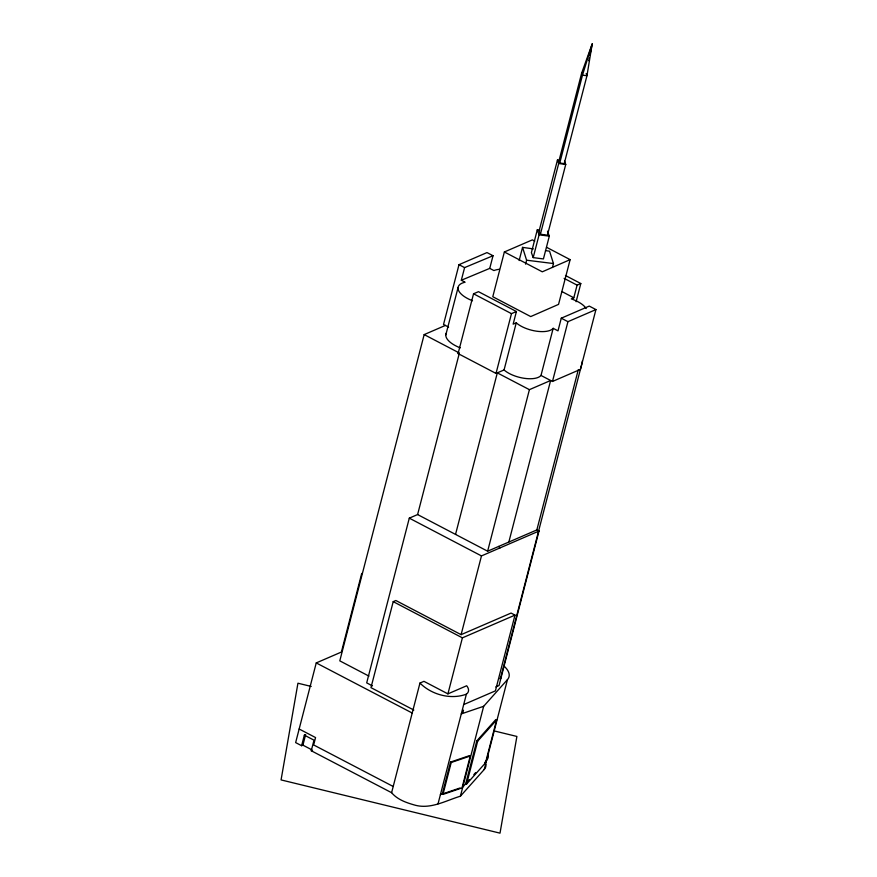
<?xml version="1.0" encoding="UTF-8"?>
<svg xmlns="http://www.w3.org/2000/svg" width="877" height="877" viewBox="0 0 877 877"><rect width="100%" height="100%" fill="white"/><g stroke="black" fill="none" stroke-linecap="round" stroke-linejoin="round"><path stroke-width="1.32" d="M588.796 60.645L589.322 58.068M589.848 55.481L592.216 43.85L581.692 72.988L558.967 160.875L559.756 163.045L564.229 163.626L586.954 75.74L592.216 43.85L582.481 75.159L559.756 163.045M361.719 573.448L341.394 652.049L316.246 662.924L295.648 742.6L301.622 745.713L302.916 745.154L311.357 749.561M301.622 745.713L304.352 735.134L305.645 734.575L302.916 745.154M485.935 764.338A34.236 14.58 14.5 0 1 484.225 769.502L460.414 796.195C445.242 800.789 429.96 809.953 413.648 804.768C405.558 802.422 397.182 799.342 391.602 792.698L311.269 750.756L313.999 740.177L304.352 735.134M445.384 325.433L424.172 334.597L339.794 660.852L368.932 676.101M493.017 255.733L464.602 267.606L461.324 280.256L489.75 268.384L493.017 255.733L486.998 252.576L459 264.679L443.532 324.457L448.607 327.11M445.834 334.839L458.024 287.711M495.801 686.954L499.035 685.551L538.993 531.056L536.845 529.938L487.634 551.205L417.605 514.558L409.296 518.154L366.696 682.876L372.451 685.891M464.086 704.406L495.406 690.868L514.996 615.117L511.072 613.067L461.105 634.652L395.845 600.504L393.214 601.644L370.971 687.634L413.823 710.052M458.09 353.584L473.547 293.795L478.48 291.668L516.41 311.51L513.144 324.172L516.257 322.824A21.147 9 14.5 0 0 536.285 331.155A21.147 9 14.5 0 0 553.179 328.327L558.002 330.848L561.269 318.198L589.267 306.095L595.932 309.581L580.475 369.36L552.477 381.462L540.999 375.455A21.147 9 14.5 0 1 524.095 378.283A21.147 9 14.5 0 1 504.067 369.951L496.02 373.427L458.09 353.584L459.384 353.014L424.172 334.597M417.605 514.558L459.044 354.341M534.718 241.109L532.361 239.87L504.363 251.973L492.786 296.722L530.717 316.575L558.55 304.385L570.127 259.636L546.524 247.281M519.14 260.535L522.549 247.369L533.348 248.893M496.02 373.427L511.477 313.648L516.41 311.51M455.536 534.411L497.314 372.868L529.412 389.662L550.624 380.497L508.846 542.03M525.575 264.152L526.595 260.206L522.549 247.369M391.602 792.698L419.962 683.062L423.953 681.33L447.917 693.871L466.685 685.759A23.8 10.129 14.5 0 1 468.471 691.098L468.274 691.767A23.8 10.129 14.5 0 1 466.389 694.167L438.04 803.803M539.837 230.18L537.283 229.851L531.396 252.642L533.194 257.608L543.422 258.934L549.32 236.143L547.511 231.177M559.8 160.381L557.443 160.074L539.147 230.826L540.396 234.258L547.445 235.168L565.742 164.416L564.503 160.995M504.067 369.951L516.257 322.824M533.194 257.608L539.092 234.817L537.283 229.851M540.396 234.258L558.693 163.506L557.443 160.074M552.433 267.496L553.464 263.549L549.561 251.184L545.505 250.614M461.105 634.652L481.473 555.919L538.993 531.056M447.917 693.871L462.398 637.853L514.996 615.117M487.634 551.205L529.412 389.662M540.999 375.455L553.179 328.327M450.548 762.08L442.282 794.014L442.973 794.409L461.993 787.941L470.247 756.007L469.568 755.612L450.548 762.08L451.227 762.475L470.247 756.007M442.973 794.409L451.227 762.475M586.187 308.529A22.999 9.79 14.5 0 0 571.3 298.882L573.81 297.796L577.088 285.135L580.804 283.534L576.101 301.721M552.477 381.462L567.934 321.684L595.932 309.581M460.414 796.195L483.665 706.292L507.476 679.598A34.236 14.58 14.5 0 0 504.33 666.345M476.814 740.857L465.731 783.742L466.586 784.049L485.496 762.858L496.59 719.973L495.724 719.666L476.814 740.857L477.669 741.175L496.59 719.973M466.586 784.049L477.669 741.175M536.845 529.938L578.283 369.721M500.328 679.072A35.091 14.942 14.5 0 0 500.57 677.066A35.223 14.997 14.5 0 1 500.318 679.061L582.054 363.034A35.091 14.942 14.5 0 0 582.295 361.039M484.225 769.502L507.476 679.598M462.771 787.053L469.327 779.708M473.832 774.654L475.63 772.637M485.288 761.817L486.592 760.359A34.236 14.58 14.5 0 0 488.303 755.196M570.127 259.636L542.293 271.815L504.363 251.973M311.269 750.756L312.563 750.186M466.389 694.167C450.844 699.978 431.495 694.727 419.962 683.062M483.665 706.292L461.291 713.9A23.8 10.129 14.5 0 0 463.166 711.521L463.363 710.841A23.8 10.129 14.5 0 0 463.44 710.129M440.407 794.661L460.041 787.984M526.595 260.206L553.464 263.549M558.693 163.506L565.742 164.416M539.092 234.817L549.32 236.143M311.214 686.439L297.939 683.216L281.068 779.916L500.011 833.15L516.893 736.45L494.332 730.958M484.641 762.552L485.496 762.858M565.457 275.499L580.804 283.534M564.097 278.349L577.088 285.135M562.014 291.613L573.81 297.796M489.75 268.384L493.915 270.565A25.137 10.699 14.5 0 1 499.397 269.294M459 264.679L464.602 267.606M561.269 318.198L567.934 321.684M461.324 280.256L465.084 282.219A23.471 9.998 14.5 0 0 472.495 300.745M473.547 293.795L511.477 313.648M409.296 518.154L481.473 555.919M393.214 601.644L462.398 637.853M316.246 662.924L412.212 713.023M299.156 729.006L315.556 737.568L313.648 744.946L393.214 786.494M498.706 546.415L500.065 547.884M586.165 73.569L586.954 75.74L582.481 75.159L581.692 72.988M460.304 347.873A23.471 9.998 14.5 0 1 446.448 333.03"/></g></svg>
